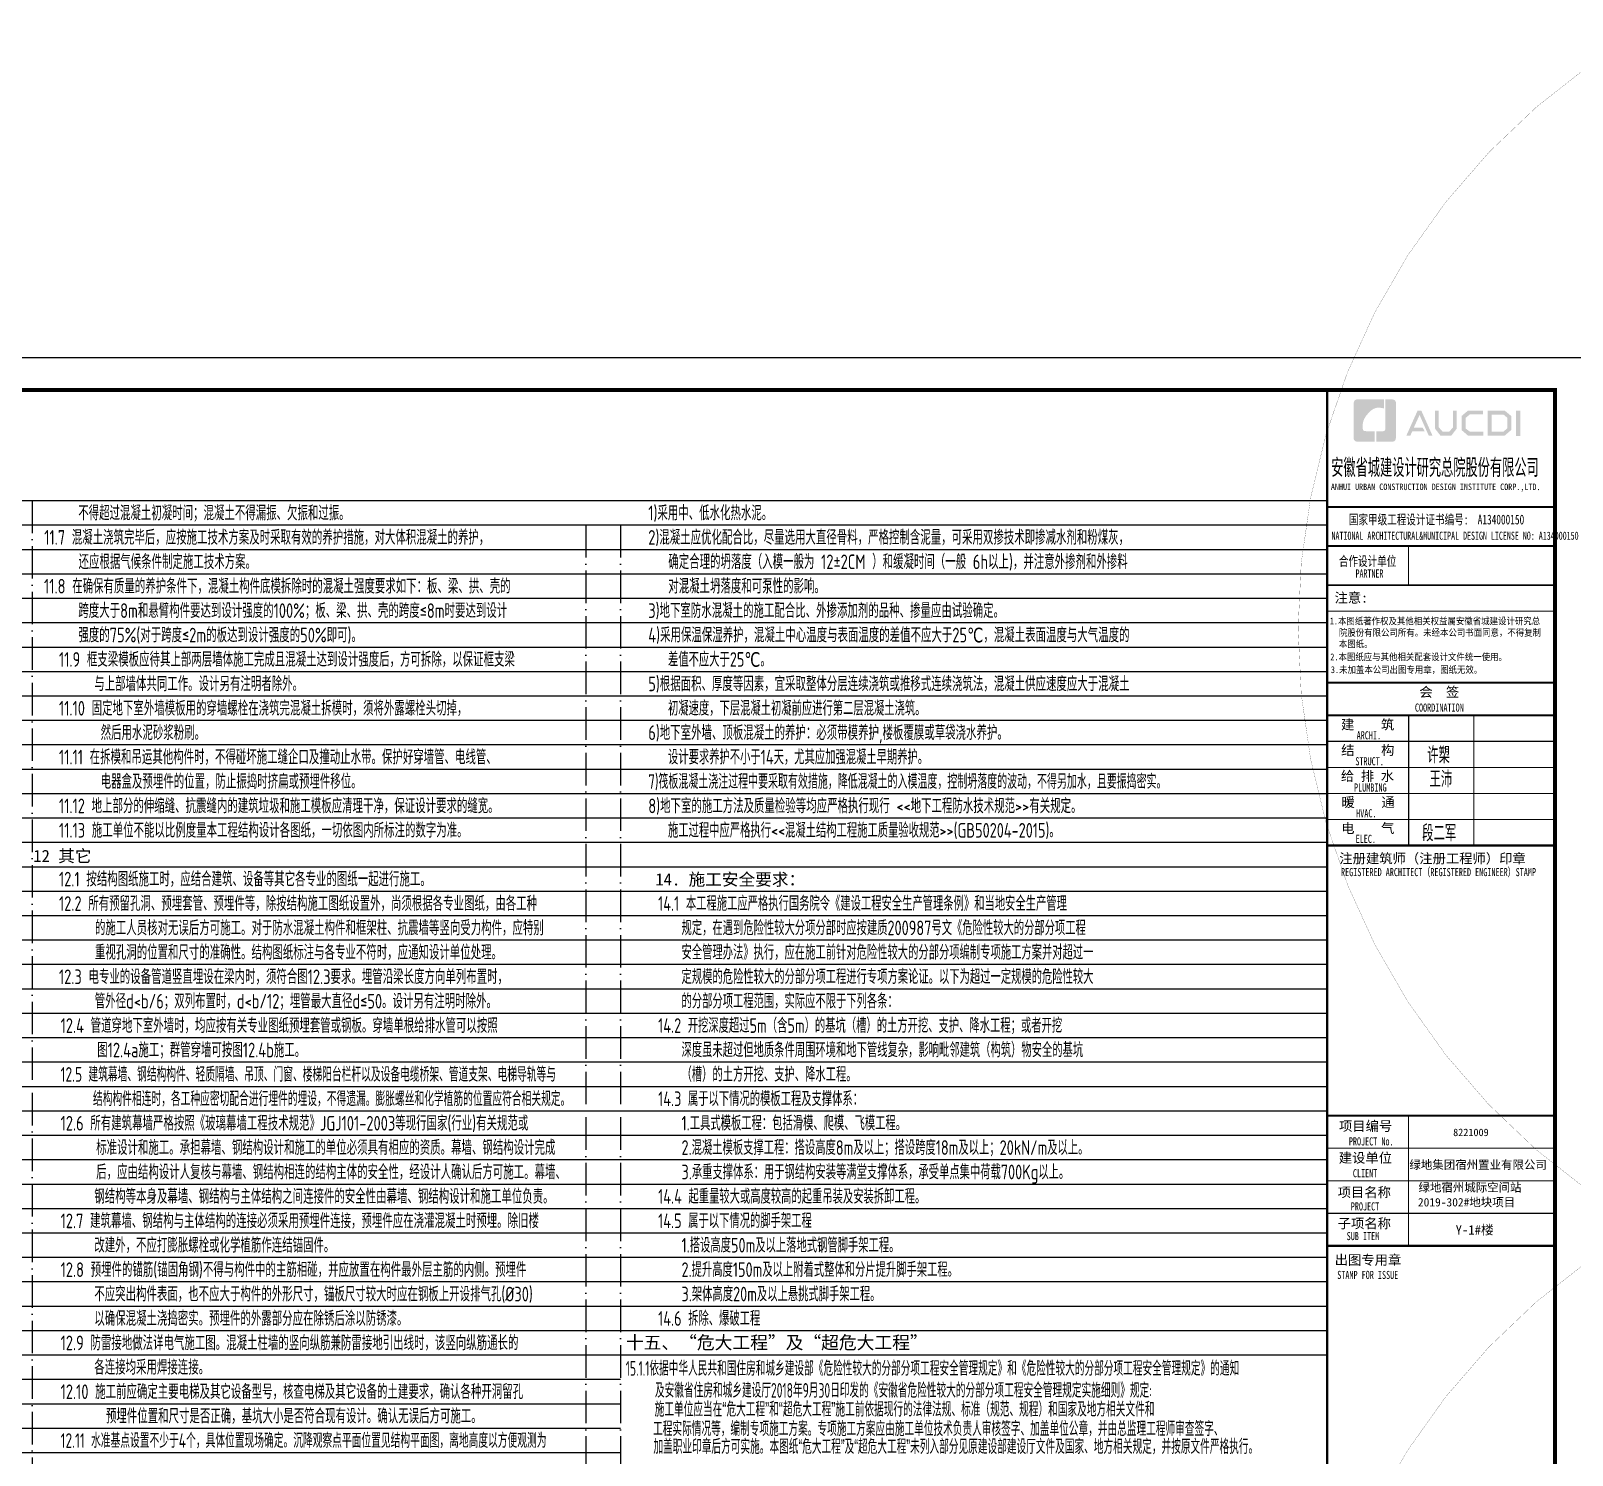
# Model space of a CAD drawing. Extents: x -1058961 to 23600, y -449123 to 2751847.
# Drawn here: x -597520 to -550172, y 13348 to 57113 of the extents above; entities that cross this region are included whole.
import ezdxf

# ---------------------------------------------------------------- set-up
doc = ezdxf.new("R2010")
doc.units = 0
doc.header["$LTSCALE"] = 1000
doc.linetypes.add('D1', pattern=[14, 10, -2, 0, -2])
doc.layers.get('0').update_dxf_attribs({"linetype": 'CONTINUOUS'})
doc.layers.get('DEFPOINTS').update_dxf_attribs({"linetype": 'CONTINUOUS'})
for name, color, linetype in [('C-SHET-TTLB', 11, 'CONTINUOUS'), ('CAPTION', 2, 'CONTINUOUS'), ('PUB_TITLE', 4, 'CONTINUOUS'), ('STEEL', 7, 'CONTINUOUS'), ('图签文字', 4, 'CONTINUOUS'), ('水平筋标注', 7, 'CONTINUOUS')]:
    doc.layers.add(name, color=color, linetype=linetype)
for name, color, linetype, lineweight in [('S-1-TEXT', 7, 'CONTINUOUS', 18), ('S-1-修改', 23, 'CONTINUOUS', 18), ('图框', 9, 'CONTINUOUS', 18), ('图签', 147, 'CONTINUOUS', 18)]:
    doc.layers.add(name, color=color, linetype=linetype, lineweight=lineweight)
doc.layers.add('审图修改', color=2, linetype='CONTINUOUS', plot=False)
doc.styles.add('HT', font='simhei.ttf')
doc.styles.add('TS', font='tssdeng.shx', dxfattribs={"width": 0.7, "bigfont": 'tssdchn.shx'})
doc.styles.add('TSSD_REIN', font='tssdeng.shx', dxfattribs={"width": 0.7, "height": 300, "bigfont": 'tssdchn.shx'})
doc.styles.add('宋体', font='', dxfattribs={"height": 50})
doc.styles.add('建筑图签-1', font='simhei.ttf', dxfattribs={"width": 0.7})
doc.styles.add('建筑图签-2', font='TXT.shx', dxfattribs={"width": 0.5, "bigfont": 'HZTXT.shx'})
doc.styles.add('黑体', font='simhei.ttf')
doc.styles.get('宋体').set_extended_font_data('SimSun')

# ---------------------------------------------------------------- blocks, each defined once
blk = doc.blocks.new('院标1')
h = blk.add_hatch(color=150)
h.dxf.hatch_style = 1
edge = h.paths.add_edge_path()
edge.add_spline(control_points=[(116373, 648379), (116379, 648379), (116382, 648379), (116391, 648379), (116391, 648379), (116391, 648379), (116616, 648379), (116616, 648379), (116616, 648379), (116616, 648379), (116616, 648054), (116616, 648054), (116616, 648054), (116616, 648054), (116108, 648054), (116108, 648054), (116108, 648054), (116028, 648054), (115963, 648111), (115963, 648199), (115963, 648199), (115963, 648199), (115963, 649215), (115963, 649215), (115963, 649215), (115963, 649295), (116018, 649360), (116108, 649360), (116108, 649360), (116108, 649360), (116897, 649360), (116897, 649360), (116897, 649360), (116897, 649360), (116897, 649080), (116897, 649080), (116897, 649080), (116897, 649080), (116566, 649140), (116356, 648859), (116356, 648859), (116245, 648719), (116240, 648545), (116247, 648466), (116247, 648466), (116254, 648386), (116247, 648466), (116247, 648466), (116247, 648466), (116247, 648466), (116258, 648374), (116373, 648379)], knot_values=[0, 0, 0, 0, 0.071429, 0.071429, 0.071429, 0.107143, 0.142857, 0.142857, 0.142857, 0.178571, 0.214286, 0.214286, 0.214286, 0.25, 0.285714, 0.285714, 0.285714, 0.321429, 0.357143, 0.357143, 0.357143, 0.392857, 0.428571, 0.428571, 0.428571, 0.464286, 0.5, 0.5, 0.5, 0.535714, 0.571429, 0.571429, 0.571429, 0.607143, 0.642857, 0.642857, 0.642857, 0.678571, 0.714286, 0.714286, 0.714286, 0.75, 0.785714, 0.785714, 0.785714, 0.821429, 0.857143, 0.857143, 0.857143, 0.928571, 1, 1, 1, 1], degree=3, periodic=0)
h = blk.add_hatch(color=150)
h.dxf.hatch_style = 1
edge = h.paths.add_edge_path()
edge.add_spline(control_points=[(117268, 649215), (117268, 649215), (117268, 648199), (117268, 648199), (117268, 648199), (117268, 648114), (117212, 648054), (117123, 648054), (117123, 648054), (117123, 648054), (116663, 648054), (116663, 648054), (116663, 648054), (116663, 648054), (116663, 648379), (116663, 648379), (116663, 648379), (116663, 648379), (116865, 648379), (116865, 648379), (116865, 648379), (116907, 648379), (116941, 648413), (116941, 648455), (116941, 648455), (116941, 648455), (116941, 649360), (116941, 649360), (116941, 649360), (116941, 649360), (117123, 649360), (117123, 649360), (117123, 649360), (117204, 649360), (117268, 649306), (117268, 649215)], knot_values=[0, 0, 0, 0, 0.1, 0.1, 0.1, 0.15, 0.2, 0.2, 0.2, 0.25, 0.3, 0.3, 0.3, 0.35, 0.4, 0.4, 0.4, 0.45, 0.5, 0.5, 0.5, 0.55, 0.6, 0.6, 0.6, 0.65, 0.7, 0.7, 0.7, 0.75, 0.8, 0.8, 0.8, 0.9, 1, 1, 1, 1], degree=3, periodic=0)
blk = doc.blocks.new('20210804.19142487')
at = {"layer": 'PUB_TITLE'}
h = blk.add_hatch(color=147, dxfattribs=at)
h.paths.add_polyline_path([(5834, 56758), (5959, 56758), (5959, 55988), (5834, 55988)])
h.paths.add_polyline_path([(5081, 56642), (5081, 56116), (5441, 56116), (5566, 56223), (5566, 56541), (5445, 56642)], flags=16)
h.paths.add_polyline_path([(4963, 56760), (4963, 55998), (5485, 55998), (5684, 56168), (5684, 56596), (5488, 56760)])
h.paths.add_polyline_path([(4820, 56764), (4820, 56648), (4413, 56648), (4280, 56537), (4280, 56218), (4413, 56115), (4822, 56115), (4822, 55993), (4358, 55993), (4156, 56168), (4156, 56596), (4354, 56764)])
h.paths.add_polyline_path([(3337, 56762), (3458, 56762), (3458, 56251), (3572, 56120), (3782, 56120), (3896, 56251), (3896, 56762), (4010, 56762), (4010, 56214), (3846, 55997), (3508, 55997), (3337, 56216)])
h.paths.add_polyline_path([(2805, 56760), (2922, 56760), (3264, 55996), (3148, 55996), (2867, 56630), (2692, 56242), (2963, 56242), (3024, 56127), (2643, 56127), (2584, 55994), (2461, 55994)])
at = {"layer": '图框'}
for p, q in [((25, 53800), (7025, 53800)), ((25, 53800), (7025, 53800)), ((25, 52600), (7025, 52600))]:
    blk.add_line(p, q, dxfattribs=at)
for points, const_width in [([(25, 0), (25, 57400)], 70), ([(25, 53800), (7025, 53800)], 60), ([(25, 52600), (7025, 52600)], 60), ([(25, 52600), (7025, 52600)], 60), ([(2525, 52600), (2525, 51400)], 35), ([(25, 51400), (7025, 51400)], 60), ([(25, 51400), (7025, 51400)], 60), ([(25, 50599), (7025, 50599)], 35), ([(34, 48400), (7034, 48400)], 60), ([(34, 47400), (7034, 47400)], 70), ([(34, 47400), (7034, 47400)], 70), ([(2534, 47400), (2534, 43400)], 35), ([(4534, 47400), (4534, 43400)], 35), ([(34, 46600), (7034, 46600)], 35), ([(34, 45800), (7034, 45800)], 35), ([(34, 45000), (7034, 45000)], 35), ([(34, 44200), (7034, 44200)], 35), ([(34, 43400), (7034, 43400)], 70), ([(25, 35100), (7025, 35100)], 70), ([(25, 35100), (7025, 35100)], 70), ([(2525, 31100), (2525, 35100)], 35), ([(25, 34100), (7025, 34100)], 35), ([(25, 33100), (7025, 33100)], 35), ([(25, 32100), (7025, 32100)], 35), ([(7025, 31100), (25, 31100)], 70)]:
    blk.add_lwpolyline(points, dxfattribs=dict(at, const_width=const_width))
blk.add_blockref('院标1', (-115124, -592249))
at = {"layer": 'PUB_TITLE', "style": 'HT', "width": 0.88}
for s, p in [('1.本图纸著作权及其他相关权益属安徽省城建设计研究总', (111, 50193)), ('本图纸。', (390, 49489)), ('院股份有限公司所有。未经本公司书面同意，不得复制', (390, 49839)), (' 2.本图纸应与其他相关配套设计文件统一使用。 ', (0, 49092)), ('3.未加盖本公司出图专用章，图纸无效。', (143, 48698))]:
    blk.add_text(s, height=210, dxfattribs=at).set_placement(p)
at = {"layer": '图签', "color": 2, "style": '宋体'}
blk.add_text('8221009', height=229.3, dxfattribs=at).set_placement((3899, 34472))
at = {"layer": '图签', "color": 154, "style": '宋体'}
for s, height, p in [('绿地集团宿州置业有限公司', 258.01, (2555, 33462)), ('绿地宿州城际空间站', 258, (2834, 32766)), ('2019-302#地块项目', 258.01, (2817, 32311)), ('Y-1#楼', 286.7, (3974, 31448))]:
    blk.add_text(s, height=height, dxfattribs=at).set_placement(p)
at = {"layer": '图签文字', "color": 7, "style": '建筑图签-1'}
for s, height, width, p in [('安徽省城建设计研究总院股份有限公司', 500, 0.55, (153, 54777)), ('国家甲级工程设计证书编号:  A134000150', 300, 0.7, (697, 53267)), ('合作设计单位', 300, 0.7, (390, 51990))]:
    blk.add_text(s, height=height, dxfattribs=dict(at, width=width)).set_placement(p)
at = {"layer": '图签文字', "linetype": 'Continuous', "style": '建筑图签-1', "width": 0.91}
blk.add_text('ANHUI URBAN CONSTRUCTION DESIGN INSTITUTE CORP.,LTD.', height=200, dxfattribs=at).set_placement((144, 54322))
at = {"layer": '图签文字', "style": '建筑图签-1'}
for s, width, p in [('NATIONAL ARCHITECTURAL&MUNICIPAL DESIGN LICENSE NO: A134000150', 0.6, (162, 52795)), ('PARTNER', 0.6, (900, 51634)), ('COORDINATION', 0.7, (2725, 47513)), ('ARCHI.', 0.7, (935, 46662)), ('STRUCT.', 0.7, (895, 45865)), ('PLUMBING', 0.7, (854, 45058)), ('HVAC.', 0.7, (919, 44265)), ('ELEC.', 0.7, (904, 43480)), ('REGISTERED ARCHITECT（REGISTERED ENGINEER）STAMP', 0.7, (454, 42459)), ('PROJECT No.', 0.7, (695, 34185, -1799)), ('CLIENT', 0.7, (819, 33206)), ('PROJECT', 0.7, (754, 32187)), ('SUB ITEM', 0.7, (628, 31276)), ('STAMP FOR ISSUE', 0.7, (338, 30081))]:
    blk.add_text(s, height=250, dxfattribs=dict(at, width=width)).set_placement(p)
at = {"layer": '图签文字', "color": 7, "style": '建筑图签-1'}
for s, p in [('注意:', (257, 50863)), ('会  签', (2860, 47968)), ('建    筑', (455, 46967)), ('结    构', (459, 46179)), ('给 排 水', (450, 45385)), ('暖    通', (468, 44582)), ('电    气', (459, 43782)), ('注册建筑师（注册工程师）印章', (401, 42854)), ('项目编号', (393, 34632)), ('建设单位', (385, 33655)), ('项目名称', (352, 32597)), ('子项名称', (352, 31640)), ('出图专用章', (261, 30518))]:
    blk.add_text(s, height=300, dxfattribs=at).set_placement(p)
at = {"layer": '图签文字', "color": 1, "style": '建筑图签-2', "width": 0.7}
for s, p in [('许槊', (3100, 45928)), ('王沛', (3171, 45187)), ('段二军', (2946, 43532))]:
    blk.add_text(s, height=500, dxfattribs=at).set_placement(p)

msp = doc.modelspace()

# ---------------------------------------------------------------- linework, layer by layer
at = {"layer": 'C-SHET-TTLB'}
msp.add_lwpolyline([(-549702.31, 47080.13), (-549702.31, -12319.87), (-654802.31, -12319.87), (-654802.31, 47080.13)], close=True, dxfattribs=at)
at = {"layer": 'C-SHET-TTLB', "const_width": 120}
msp.add_lwpolyline([(-652962.31, 46080.13), (-550702.31, 46080.13), (-550702.31, -11319.87), (-652962.31, -11319.87)], close=True, dxfattribs=at)
at = {"layer": 'DEFPOINTS', "color": 252}
for p, q in [((-652962.31, 42680.13), (-557702.31, 42680.13)), ((-652962.31, 41930.13), (-557702.31, 41930.13)), ((-652962.31, 41180.13), (-557702.31, 41180.13)), ((-652962.31, 40430.13), (-557702.31, 40430.13)), ((-652962.31, 39680.13), (-557702.31, 39680.13)), ((-652962.31, 38930.13), (-557702.31, 38930.13)), ((-652962.31, 38180.13), (-557702.31, 38180.13)), ((-652962.31, 37430.13), (-557702.31, 37430.13)), ((-652962.31, 36680.13), (-557702.31, 36680.13)), ((-652962.31, 35930.13), (-557702.31, 35930.13)), ((-652962.31, 35180.13), (-557702.31, 35180.13)), ((-652962.31, 34430.13), (-557702.31, 34430.13)), ((-652962.31, 33680.13), (-557702.31, 33680.13)), ((-652962.31, 32930.13), (-557702.31, 32930.13)), ((-652962.31, 32180.13), (-557702.31, 32180.13)), ((-652962.31, 31430.13), (-557702.31, 31430.13)), ((-652962.31, 30680.13), (-557702.31, 30680.13)), ((-652962.31, 29930.13), (-557702.31, 29930.13)), ((-652962.31, 29180.13), (-557702.31, 29180.13)), ((-652962.31, 28430.13), (-557702.31, 28430.13)), ((-652962.31, 27680.13), (-557702.31, 27680.13)), ((-652962.31, 26930.13), (-557702.31, 26930.13)), ((-652962.31, 26180.13), (-557702.31, 26180.13)), ((-652962.31, 25430.13), (-557702.31, 25430.13)), ((-652962.31, 24680.13), (-557702.31, 24680.13)), ((-652962.31, 23930.13), (-557702.31, 23930.13)), ((-652962.31, 23180.13), (-557702.31, 23180.13)), ((-652962.31, 22430.13), (-557702.31, 22430.13)), ((-652962.31, 21680.13), (-557702.31, 21680.13)), ((-652962.31, 20930.13), (-557702.31, 20930.13)), ((-652962.31, 20180.13), (-557702.31, 20180.13)), ((-652962.31, 19430.13), (-557702.31, 19430.13)), ((-652962.31, 18680.13), (-557702.31, 18680.13)), ((-652962.31, 17930.13), (-557702.31, 17930.13)), ((-652962.31, 17180.13), (-557702.31, 17180.13)), ((-652962.31, 16430.13), (-557702.31, 16430.13)), ((-652962.31, 15680.13), (-579402.31, 15680.13)), ((-652962.31, 14930.13), (-579402.31, 14930.13)), ((-652962.31, 14180.13), (-579402.31, 14180.13)), ((-652962.31, 13430.13), (-579402.31, 13430.13))]:
    msp.add_line(p, q, dxfattribs=at)
at = {"layer": 'DEFPOINTS', "color": 252, "linetype": 'D1', "ltscale": 0.1}
for p, q in [((-597474.31, 42680.13), (-597474.31, -11319.87)), ((-580474.31, 41930.13), (-580474.31, -11319.87)), ((-579402.31, 41930.13), (-579402.31, -11319.87))]:
    msp.add_line(p, q, dxfattribs=at)
at = {"layer": '图框', "const_width": 70}
msp.add_lwpolyline([(-557702.31, -11319.87), (-557702.31, 46080.13)], dxfattribs=at)
at = {"layer": '审图修改', "const_width": 5}
msp.add_lwpolyline([(-437864.62, -309992.02, -0.57735027), (-474574.27, -309992.02, -0.57735027), (-511283.92, -309992.02, -0.57735027), (-547993.57, -309992.02, -0.57735027), (-547993.57, -273282.37, -0.57735027), (-547993.57, -236572.72, -0.57735027), (-547993.57, -199863.07, -0.57735027), (-547993.57, -163153.42, -0.57735027), (-547993.57, -126443.77, -0.57735027), (-547993.57, -89734.12, -0.57735027), (-547993.57, -53024.47, -0.57735027), (-547993.57, -16314.83, -0.57735027), (-547993.57, 20394.82, -0.57735027), (-547993.57, 57104.47, -0.57735027), (-547993.57, 57104.47, -0.57735027)], format="xyb", dxfattribs=at)

# ---------------------------------------------------------------- block references
at = {"layer": '水平筋标注'}
msp.add_blockref('20210804.19142487', (-557727.46, -11319.87), dxfattribs=at)

# ---------------------------------------------------------------- texts
at = {"layer": 'CAPTION', "style": '黑体'}
msp.add_text('十五、“危大工程”及“超危大工程”', height=400, dxfattribs=at).set_placement((-579239.19, 16609.15))
at = {"layer": 'S-1-TEXT', "style": 'TS'}
for s, width, p in [('不得超过混凝土初凝时间；混凝土不得漏振、欠振和过振。', 0.75, (-596062.37, 42072.56)), ('11.7 混凝土浇筑完毕后，应按施工技术方案及时采取有效的养护措施，对大体积混凝土的养护，', 0.75, (-597108.4, 41322.56)), ('还应根据气候条件制定施工技术方案。', 0.75, (-596053.23, 40572.56)), ('11.8 在确保有质量的养护条件下，混凝土构件底模拆除时的混凝土强度要求如下：板、梁、拱、壳的', 0.75, (-597114.29, 39822.56)), ('跨度大于8m和悬臂构件要达到设计强度的100%%%；板、梁、拱、壳的跨度≤8m时要达到设计', 0.75, (-596059.12, 39072.56)), ('强度的75%%%(对于跨度≤2m的板达到设计强度的50%%%即可)。', 0.75, (-596059.12, 38322.56)), ('11.9 框支梁模板应待其上部两层墙体施工完成且混凝土达到设计强度后，方可拆除，以保证框支梁', 0.75, (-596655.56, 37572.56)), ('与上部墙体共同工作。设计另有注明者除外。', 0.75, (-595570.8, 36822.56)), ('11.10 固定地下室外墙模板用的穿墙螺栓在浇筑完混凝土拆模时，须将外露螺栓头切掉，', 0.75, (-596655.56, 36072.56)), ('然后用水泥砂浆粉刷。', 0.75, (-595373.67, 35322.56)), ('11.11 在拆模和吊运其他构件时，不得碰坏施工缝企口及撞动止水带。保护好穿墙管、电线管、', 0.75, (-596655.56, 34572.56)), ('电器盒及预埋件的位置，防止振捣时挤扁或预埋件移位。 ', 0.75, (-595373.67, 33822.56)), ('11.12 地上部分的伸缩缝、抗震缝内的建筑垃圾和施工模板应清理干净，保证设计要求的缝宽。', 0.75, (-596655.56, 33072.56)), ('11.13 施工单位不能以比例度量本工程结构设计各图纸，一切依图内所标注的数字为准。', 0.75, (-596655.56, 32322.56)), ('12.1 按结构图纸施工时，应结合建筑、设备等其它各专业的图纸一起进行施工。', 0.75, (-596655.56, 30822.56)), ('12.2 所有预留孔洞、预埋套管、预埋件等，除按结构施工图纸设置外，尚须根据各专业图纸，由各工种', 0.75, (-596655.56, 30072.56)), ('的施工人员核对无误后方可施工。对于防水混凝土构件和框架柱、抗震墙等竖向受力构件，应特别', 0.75, (-595550.16, 29322.56)), ('重视孔洞的位置和尺寸的准确性。结构图纸标注与各专业不符时，应通知设计单位处理。', 0.75, (-595550.16, 28572.56)), ('12.3 电专业的设备管道竖直埋设在梁内时，须符合图12.3要求。埋管沿梁长度方向单列布置时，', 0.75, (-596655.56, 27822.56)), ('管外径d<b/6；双列布置时，d<b/12；埋管最大直径d≤50。设计另有注明时除外。', 0.75, (-595555.54, 27072.56)), ('12.4 管道穿地下室外墙时，均应按有关专业图纸预埋套管或钢板。穿墙单根给排水管可以按照', 0.75, (-596605.56, 26322.56)), ('图12.4a施工；群管穿墙可按图12.4b施工。', 0.75, (-595479.38, 25572.56)), ('12.5 建筑幕墙、钢结构构件、轻质隔墙、吊顶、门窗、楼梯阳台栏杆以及设备电缆桥架、管道支架、电梯导轨等与', 0.7, (-596605.56, 24822.56)), ('结构构件相连时，各工种应密切配合进行埋件的埋设，不得遗漏。膨胀螺丝和化学植筋的位置应符合相关规定。', 0.7, (-595610.69, 24072.56)), ('12.6 所有建筑幕墙严格按照《玻璃幕墙工程技术规范》JGJ101-2003等现行国家(行业)有关规范或', 0.75, (-596605.56, 23322.56)), ('标准设计和施工。承担幕墙、钢结构设计和施工的单位必须具有相应的资质。幕墙、钢结构设计完成', 0.75, (-595511.33, 22572.56)), ('后，应由结构设计人复核与幕墙、钢结构相连的结构主体的安全性，经设计人确认后方可施工。幕墙、', 0.75, (-595511.33, 21822.56)), ('钢结构等本身及幕墙、钢结构与主体结构之间连接件的安全性由幕墙、钢结构设计和施工单位负责。', 0.75, (-595569.46, 21072.56)), ('12.7 建筑幕墙、钢结构与主体结构的连接必须采用预埋件连接，预埋件应在浇灌混凝土时预埋。除旧楼', 0.75, (-596605.56, 20322.56)), ('改建外，不应打膨胀螺栓或化学植筋作连结锚固件。', 0.75, (-595569.46, 19572.56)), ('12.8 预埋件的锚筋(锚固角钢)不得与构件中的主筋相碰，并应放置在构件最外层主筋的内侧。预埋件', 0.75, (-596605.56, 18822.56)), ('不应突出构件表面，也不应大于构件的外形尺寸，锚板尺寸较大时应在钢板上开设排气孔(%%C30)', 0.75, (-595569.46, 18072.56)), ('以确保混凝土浇捣密实。预埋件的外露部分应在除锈后涂以防锈漆。', 0.75, (-595569.46, 17322.56)), ('12.9 防雷接地做法详电气施工图。混凝土柱墙的竖向纵筋兼防雷接地引出线时，该竖向纵筋通长的', 0.75, (-596605.56, 16572.56)), ('各连接均采用焊接连接。', 0.75, (-595569.46, 15822.56)), ('12.10 施工前应确定主要电梯及其它设备型号，核查电梯及其它设备的土建要求，确认各种开洞留孔', 0.75, (-596605.56, 15072.56)), ('预埋件位置和尺寸是否正确，基坑大小是否符合现有设计。确认无误后方可施工。', 0.75, (-595212.01, 14322.56)), ('12.11 水准基点设置不少于4个，具体位置现场确定。沉降观察点平面位置见结构平面图，离地高度以方便观测为', 0.7, (-596605.56, 13572.56))]:
    msp.add_text(s, height=450, dxfattribs=dict(at, width=width)).set_placement(p)
at = {"layer": 'S-1-TEXT', "style": '黑体'}
msp.add_text('12 其它', height=375, dxfattribs=at).set_placement((-597443.37, 31572.56))
at = {"layer": 'S-1-修改', "color": 0, "style": 'TS'}
for s, width, p in [('1)采用中、低水化热水泥。', 0.75, (-578552.88, 42072.56)), ('2)混凝土应优化配合比，尽量选用大直径骨料，严格控制含泥量，可采用双掺技术即掺减水剂和粉煤灰， ', 0.75, (-578552.88, 41322.56)), ('   确定合理的坍落度（入模一般为 12%%P2CM ）和缓凝时间（一般 6h以上)，并注意外掺剂和外掺料', 0.75, (-578552.88, 40572.56)), ('   对混凝土坍落度和可泵性的影响。', 0.75, (-578552.88, 39822.56)), ('3)地下室防水混凝土的施工配合比、外掺添加剂的品种、掺量应由试验确定。', 0.75, (-578552.88, 39072.56)), ('4)采用保温保湿养护，混凝土中心温度与表面温度的差值不应大于25℃，混凝土表面温度与大气温度的 ', 0.75, (-578552.88, 38322.56)), ('   差值不应大于25℃。', 0.74, (-578552.88, 37572.56)), ('5)根据面积、厚度等因素，宜采取整体分层连续浇筑或推移式连续浇筑法，混凝土供应速度应大于混凝土', 0.75, (-578552.88, 36822.56)), ('   初凝速度，下层混凝土初凝前应进行第二层混凝土浇筑。', 0.74, (-578552.88, 36072.56)), ('6)地下室外墙、顶板混凝土的养护：必须带模养护,楼板覆膜或草袋浇水养护。', 0.75, (-578552.88, 35322.56)), ('   设计要求养护不小于14天，尤其应加强混凝土早期养护。 ', 0.74, (-578552.88, 34572.56)), ('7)筏板混凝土浇注过程中要采取有效措施，降低混凝土的入模温度，控制坍落度的波动，不得另加水，且要振捣密实。 ', 0.68, (-578552.88, 33822.56)), ('8)地下室的施工方法及质量检验等均应严格执行现行 <<地下工程防水技术规范>>有关规定。 ', 0.75, (-578552.88, 33072.56)), ('   施工过程中应严格执行<<混凝土结构工程施工质量验收规范>>(GB50204-2015)。', 0.74, (-578552.88, 32322.56)), ('14.1 本工程施工应严格执行国务院令《建设工程安全生产管理条例》和当地安全生产管理', 0.74, (-578250.77, 30074.15)), ('规定，在遇到危险性较大分项分部时应按建质200987号文《危险性较大的分部分项工程', 0.74, (-577531.3, 29324.15)), ('安全管理办法》执行，应在施工前针对危险性较大的分部分项编制专项施工方案并对超过一', 0.74, (-577531.3, 28574.15)), ('定规模的危险性较大的分部分项工程进行专项方案论证。以下为超过一定规模的危险性较大', 0.74, (-577531.3, 27824.15)), ('的分部分项工程范围，实际应不限于下列各条：', 0.74, (-577531.3, 27074.15)), ('14.2 开挖深度超过5m（含5m）的基坑（槽）的土方开挖、支护、降水工程；或者开挖', 0.74, (-578250.77, 26324.15)), ('深度虽未超过但地质条件周围环境和地下管线复杂，影响毗邻建筑（构筑）物安全的基坑', 0.74, (-577531.3, 25574.15)), ('（槽）的土方开挖、支护、降水工程。 ', 0.74, (-577531.3, 24824.15)), ('14.3 属于以下情况的模板工程及支撑体系：', 0.74, (-578250.77, 24074.15)), ('1.工具式模板工程：包括滑模、爬模、飞模工程。', 0.74, (-577531.3, 23324.15)), ('2.混凝土模板支撑工程：搭设高度8m及以上；搭设跨度18m及以上；20kN/m及以上。', 0.74, (-577531.3, 22574.15)), ('3.承重支撑体系：用于钢结构安装等满堂支撑体系，承受单点集中荷载700Kg以上。', 0.74, (-577531.3, 21824.15)), ('14.4 起重量较大或高度较高的起重吊装及安装拆卸工程。', 0.74, (-578250.77, 21074.15)), ('14.5 属于以下情况的脚手架工程', 0.74, (-578250.77, 20324.15)), ('1.搭设高度50m及以上落地式钢管脚手架工程。', 0.74, (-577531.3, 19574.15)), ('2.提升高度150m及以上附着式整体和分片提升脚手架工程。', 0.74, (-577531.3, 18824.15)), ('3.架体高度20m及以上悬挑式脚手架工程。', 0.74, (-577531.3, 18074.15)), ('14.6 拆除、爆破工程', 0.74, (-578250.77, 17324.15))]:
    msp.add_text(s, height=450, dxfattribs=dict(at, width=width)).set_placement(p)
at = {"layer": 'S-1-修改', "color": 0, "style": '黑体'}
msp.add_text('14. 施工安全要求：', height=375, dxfattribs=at).set_placement((-578335.38, 30852.33))
at = {"layer": 'STEEL', "color": 7, "style": 'TSSD_REIN'}
for s, width, p in [('15.1.1依据中华人民共和国住房和城乡建设部《危险性较大的分部分项工程安全管理规定》和《危险性较大的分部分项工程安全管理规定》的通知', 0.6, (-579244.64, 15788.99)), ('及安徽省住房和城乡建设厅2018年9月30日印发的《安徽省危险性较大的分部分项工程安全管理规定实施细则》规定:', 0.6, (-578347.16, 15114.75)), ('施工单位应当在“危大工程”和“超危大工程”施工前依据现行的法律法规、标准（规范、规程）和国家及地方相关文件和', 0.6, (-578356.23, 14532.54)), ('工程实际情况等，编制专项施工方案。专项施工方案应由施工单位技术负责人审核签字、加盖单位公章，并由总监理工程师审查签字、', 0.6, (-578405.52, 13935.01)), ('加盖职业印章后方可实施。本图纸“危大工程”及“超危大工程”未列入部分见原建设部建设厅文件及国家、地方相关规定，并按原文件严格执行。', 0.55, (-578394.56, 13385.95))]:
    msp.add_text(s, height=450, dxfattribs=dict(at, width=width)).set_placement(p)

doc.saveas('drawing.dxf')
